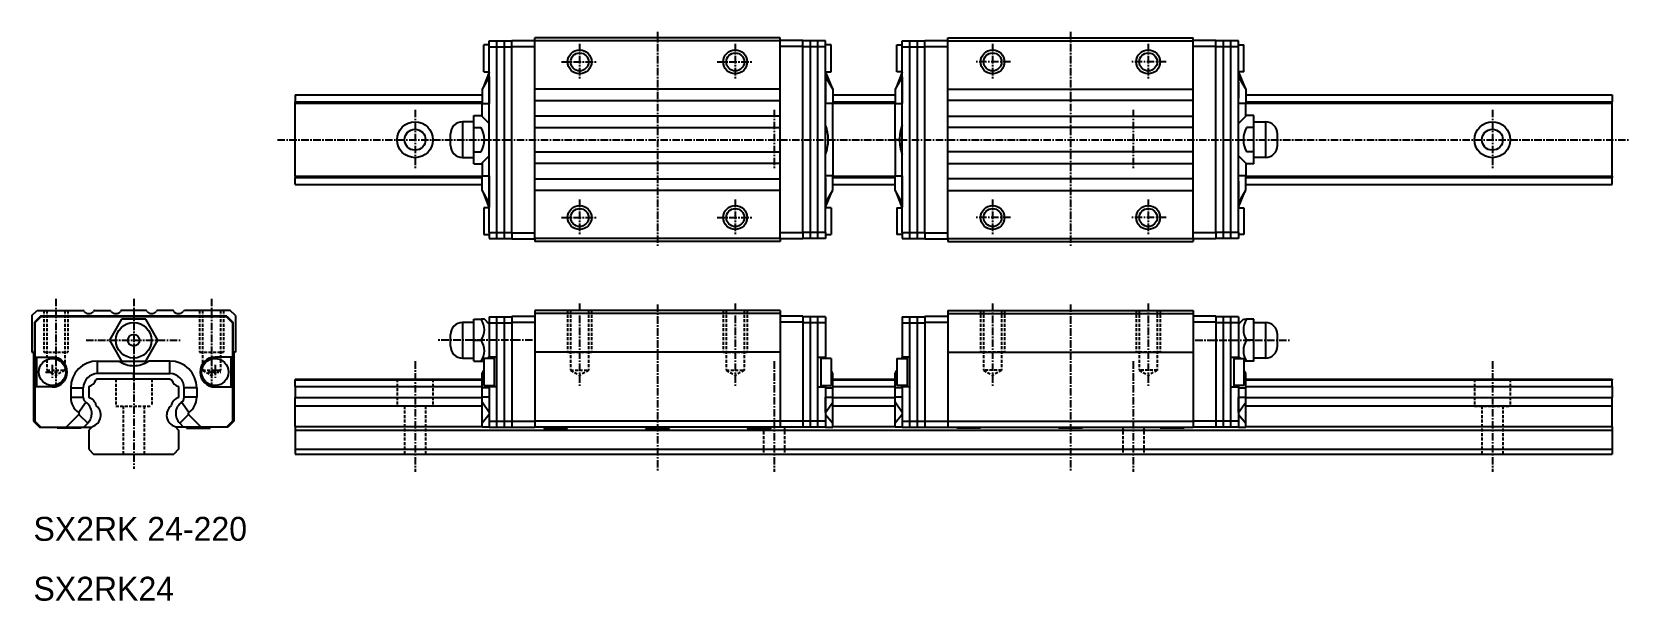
# Model space of a CAD drawing. Extents: x 10 to 277, y 10 to 105.
import ezdxf

# ---------------------------------------------------------------- set-up
doc = ezdxf.new("R2010")
doc.units = 0
doc.linetypes.add('CENTER', pattern=[2, 1.25, -0.25, 0.25, -0.25])
doc.linetypes.add('DASHED', pattern=[0.75, 0.5, -0.25])
doc.layers.get('0').update_dxf_attribs({"linetype": 'CONTINUOUS'})
doc.layers.add('CENTER', color=1, linetype='CENTER')

msp = doc.modelspace()

# ---------------------------------------------------------------- linework, layer by layer
at = {"color": 7, "linetype": 'CONTINUOUS'}
for p, q in [((86.15, 102.85), (85.25, 102.85)), ((85.25, 98.35), (85.25, 102.85)), ((86.15, 102.5), (86.15, 103.5)), ((86.15, 103.5), (89.95, 103.5)), ((86.15, 71.5), (86.15, 102.5)), ((86.15, 102.5), (89.95, 102.5)), ((87.43, 70.5), (87.43, 103.5)), ((88.69, 70.5), (88.69, 103.5)), ((89.95, 103.55), (93.75, 103.55)), ((89.95, 102.55), (89.95, 103.55)), ((89.95, 102.55), (93.75, 102.55)), ((89.95, 97.65), (89.95, 102.55)), ((134.75, 104), (93.75, 104)), ((93.75, 103.5), (93.75, 104)), ((93.75, 70.5), (93.75, 103.5)), ((134.75, 103.5), (93.75, 103.5)), ((134.75, 103.5), (134.75, 104)), ((138.55, 103.55), (134.75, 103.55)), ((134.75, 70.5), (134.75, 103.5)), ((138.55, 102.55), (134.75, 102.55)), ((138.55, 102.55), (138.55, 103.55)), ((142.35, 103.5), (138.55, 103.5)), ((138.55, 71.45), (138.55, 102.55)), ((142.35, 102.5), (138.55, 102.5)), ((139.81, 70.5), (139.81, 103.5)), ((141.07, 70.5), (141.07, 103.5)), ((142.35, 102.5), (142.35, 103.5)), ((143.25, 102.85), (142.35, 102.85)), ((142.35, 71.5), (142.35, 102.5)), ((143.25, 98.35), (143.25, 102.85)), ((154.25, 102.85), (155.15, 102.85)), ((154.25, 98.35), (154.25, 102.85)), ((155.15, 103.5), (158.95, 103.5)), ((155.15, 102.5), (155.15, 103.5)), ((155.15, 71.5), (155.15, 102.5)), ((155.15, 102.5), (158.95, 102.5)), ((156.43, 70.5), (156.43, 103.5)), ((157.69, 70.5), (157.69, 103.5)), ((158.95, 103.55), (162.75, 103.55)), ((158.95, 102.55), (158.95, 103.55)), ((158.95, 71.45), (158.95, 102.55)), ((158.95, 102.55), (162.75, 102.55)), ((162.75, 104), (203.75, 104)), ((162.75, 103.5), (162.75, 104)), ((162.75, 103.5), (203.75, 103.5)), ((162.75, 70.5), (162.75, 103.5)), ((203.75, 103.5), (203.75, 104)), ((207.55, 103.55), (203.75, 103.55)), ((203.75, 70.5), (203.75, 103.5)), ((207.55, 102.55), (203.75, 102.55)), ((207.55, 102.55), (207.55, 103.55)), ((211.35, 103.5), (207.55, 103.5)), ((207.55, 97.65), (207.55, 102.55)), ((211.35, 102.5), (207.55, 102.5)), ((208.81, 70.5), (208.81, 103.5)), ((210.07, 70.5), (210.07, 103.5)), ((211.35, 102.5), (211.35, 103.5)), ((211.35, 102.85), (212.25, 102.85)), ((211.35, 71.5), (211.35, 102.5)), ((212.25, 98.35), (212.25, 102.85)), ((86.15, 97.53), (84.95, 95.43)), ((86.15, 97.53), (84.95, 95.43)), ((86.15, 98.29), (85.11, 95.71)), ((86.15, 98.29), (85.11, 95.71)), ((85.25, 98.35), (86.15, 98.35)), ((86.15, 98.29), (86.15, 98.29)), ((86.15, 97.53), (86.15, 98.29)), ((86.15, 97.53), (86.15, 98.29)), ((86.15, 98.29), (86.15, 98.29)), ((86.15, 97.53), (86.15, 97.53)), ((86.15, 97.53), (86.15, 97.53)), ((89.95, 96.47), (89.95, 97.65)), ((89.95, 96.47), (89.95, 97.65)), ((89.95, 71.45), (89.95, 96.47)), ((142.35, 98.35), (143.25, 98.35)), ((142.35, 98.29), (143.39, 95.71)), ((142.35, 97.53), (142.35, 98.29)), ((142.35, 98.29), (142.35, 98.29)), ((142.35, 97.53), (143.55, 95.43)), ((142.35, 97.53), (142.35, 97.53)), ((155.15, 97.53), (153.95, 95.43)), ((155.15, 98.29), (154.11, 95.71)), ((155.15, 98.35), (154.25, 98.35)), ((155.15, 98.29), (155.15, 98.29)), ((155.15, 97.53), (155.15, 98.29)), ((155.15, 97.53), (155.15, 97.53)), ((207.55, 96.47), (207.55, 97.65)), ((207.55, 96.47), (207.55, 97.65)), ((207.55, 71.45), (207.55, 96.47)), ((212.25, 98.35), (211.35, 98.35)), ((211.35, 98.29), (212.39, 95.71)), ((211.35, 98.29), (212.39, 95.71)), ((211.35, 98.29), (211.35, 98.29)), ((211.35, 97.53), (211.35, 98.29)), ((211.35, 97.53), (211.35, 98.29)), ((211.35, 98.29), (211.35, 98.29)), ((211.35, 97.53), (212.55, 95.43)), ((211.35, 97.53), (212.55, 95.43)), ((211.35, 97.53), (211.35, 97.53)), ((211.35, 97.53), (211.35, 97.53)), ((53.75, 94.5), (84.95, 94.5)), ((53.75, 94.5), (53.75, 93.32)), ((84.95, 95.43), (84.95, 93.03)), ((84.95, 95.43), (84.95, 93.03)), ((134.75, 95.46), (93.75, 95.46)), ((93.75, 93.54), (134.75, 93.54)), ((143.55, 95.43), (143.55, 93.03)), ((143.55, 94.5), (153.95, 94.5)), ((153.95, 95.43), (153.95, 93.03)), ((162.75, 95.46), (203.75, 95.46)), ((203.75, 93.54), (162.75, 93.54)), ((212.55, 95.43), (212.55, 93.03)), ((212.55, 95.43), (212.55, 93.03)), ((212.55, 94.5), (273.75, 94.5)), ((273.75, 94.5), (273.75, 93.32)), ((53.75, 93.32), (84.95, 93.32)), ((53.75, 93.1), (53.75, 93.32)), ((53.75, 93.1), (84.95, 93.1)), ((53.75, 80.9), (53.75, 93.1)), ((83.6, 91.04), (84.81, 91.04)), ((83.6, 89.02), (83.6, 91.04)), ((86.15, 89.7), (84.81, 91.04)), ((84.95, 90.9), (84.95, 93.03)), ((84.95, 93.03), (86.15, 93.03)), ((84.95, 90.9), (84.95, 93.03)), ((84.95, 93.03), (86.15, 93.03)), ((86.15, 93.03), (86.15, 93.03)), ((86.15, 93.03), (86.15, 93.03)), ((134.75, 90.96), (93.75, 90.96)), ((143.55, 93.03), (142.35, 93.03)), ((142.35, 93.03), (142.35, 93.03)), ((143.55, 93.32), (153.95, 93.32)), ((143.55, 93.1), (153.95, 93.1)), ((143.55, 87), (143.55, 93.03)), ((153.95, 87), (153.95, 93.03)), ((153.95, 93.03), (155.15, 93.03)), ((155.15, 93.03), (155.15, 93.03)), ((162.75, 90.96), (203.75, 90.96)), ((212.55, 93.03), (211.35, 93.03)), ((212.55, 93.03), (211.35, 93.03)), ((211.35, 93.03), (211.35, 93.03)), ((211.35, 93.03), (211.35, 93.03)), ((211.35, 89.7), (212.69, 91.04)), ((212.55, 93.32), (273.75, 93.32)), ((212.55, 93.1), (273.75, 93.1)), ((212.55, 90.9), (212.55, 93.03)), ((212.55, 90.9), (212.55, 93.03)), ((213.9, 91.04), (212.69, 91.04)), ((213.9, 89.02), (213.9, 91.04)), ((273.75, 93.1), (273.75, 93.32)), ((273.75, 80.9), (273.75, 93.1)), ((81.67, 89.97), (81.67, 84.03)), ((83.6, 89.97), (81.67, 89.97)), ((83.6, 84.98), (83.6, 89.02)), ((83.6, 89.02), (84.81, 89.02)), ((93.75, 89.04), (134.75, 89.04)), ((142.35, 89.45), (142.35, 89.45)), ((155.15, 89.45), (155.15, 89.45)), ((203.75, 89.04), (162.75, 89.04)), ((213.9, 89.02), (212.69, 89.02)), ((213.9, 89.97), (215.83, 89.97)), ((213.9, 84.98), (213.9, 89.02)), ((215.83, 89.97), (215.83, 84.03)), ((79.67, 86.03), (79.67, 87.97)), ((142.8, 87), (143.55, 87)), ((143.55, 87), (143.55, 80.97)), ((153.95, 87), (153.95, 80.97)), ((154.7, 87), (153.95, 87)), ((217.83, 86.03), (217.83, 87.97)), ((81.67, 84.03), (83.6, 84.03)), ((83.6, 82.96), (83.6, 84.98)), ((83.6, 84.98), (84.81, 84.98)), ((83.6, 82.96), (84.81, 82.96)), ((84.81, 82.96), (86.15, 84.3)), ((84.95, 83.1), (84.95, 80.97)), ((93.75, 84.96), (134.75, 84.96)), ((134.75, 83.04), (93.75, 83.04)), ((142.35, 84.55), (142.35, 84.55)), ((155.15, 84.55), (155.15, 84.55)), ((203.75, 84.96), (162.75, 84.96)), ((162.75, 83.04), (203.75, 83.04)), ((212.69, 82.96), (211.35, 84.3)), ((212.55, 83.1), (212.55, 80.97)), ((213.9, 84.98), (212.69, 84.98)), ((213.9, 82.96), (212.69, 82.96)), ((213.9, 82.96), (213.9, 84.98)), ((215.83, 84.03), (213.9, 84.03)), ((53.75, 80.9), (84.95, 80.9)), ((53.75, 80.9), (53.75, 80.68)), ((53.75, 80.68), (84.95, 80.68)), ((53.75, 79.5), (53.75, 80.68)), ((84.95, 80.97), (86.15, 80.97)), ((84.95, 78.57), (84.95, 80.97)), ((86.15, 80.97), (86.15, 80.97)), ((93.75, 80.46), (134.75, 80.46)), ((143.55, 80.97), (142.35, 80.97)), ((142.35, 80.97), (142.35, 80.97)), ((143.55, 78.57), (143.55, 80.97)), ((143.55, 80.9), (153.95, 80.9)), ((143.55, 80.68), (153.95, 80.68)), ((153.95, 78.57), (153.95, 80.97)), ((153.95, 80.97), (155.15, 80.97)), ((155.15, 80.97), (155.15, 80.97)), ((203.75, 80.46), (162.75, 80.46)), ((212.55, 80.97), (211.35, 80.97)), ((211.35, 80.97), (211.35, 80.97)), ((212.55, 78.57), (212.55, 80.97)), ((212.55, 80.9), (273.75, 80.9)), ((212.55, 80.68), (273.75, 80.68)), ((273.75, 80.9), (273.75, 80.68)), ((273.75, 79.5), (273.75, 80.68)), ((53.75, 79.5), (84.95, 79.5)), ((86.15, 76.47), (84.95, 78.57)), ((86.15, 75.71), (85.11, 78.29)), ((134.75, 78.54), (93.75, 78.54)), ((142.35, 76.47), (143.55, 78.57)), ((142.35, 75.71), (143.39, 78.29)), ((143.55, 79.5), (153.95, 79.5)), ((155.15, 76.47), (153.95, 78.57)), ((155.15, 75.71), (154.11, 78.29)), ((162.75, 78.54), (203.75, 78.54)), ((211.35, 76.47), (212.55, 78.57)), ((211.35, 75.71), (212.39, 78.29)), ((212.55, 79.5), (273.75, 79.5)), ((85.25, 75.65), (85.25, 71.15)), ((86.15, 75.65), (85.25, 75.65)), ((86.15, 76.47), (86.15, 75.71)), ((86.15, 76.47), (86.15, 76.47)), ((86.15, 75.71), (86.15, 75.71)), ((142.35, 76.47), (142.35, 75.71)), ((142.35, 76.47), (142.35, 76.47)), ((142.35, 75.71), (142.35, 75.71)), ((143.25, 75.65), (142.35, 75.65)), ((143.25, 75.65), (143.25, 71.15)), ((154.25, 75.65), (154.25, 71.15)), ((154.25, 75.65), (155.15, 75.65)), ((155.15, 76.47), (155.15, 75.71)), ((155.15, 76.47), (155.15, 76.47)), ((155.15, 75.71), (155.15, 75.71)), ((211.35, 76.47), (211.35, 75.71)), ((211.35, 76.47), (211.35, 76.47)), ((211.35, 75.71), (211.35, 75.71)), ((211.35, 75.65), (212.25, 75.65)), ((212.25, 75.65), (212.25, 71.15)), ((85.25, 71.15), (86.15, 71.15)), ((86.15, 71.5), (86.15, 70.5)), ((86.15, 71.5), (89.95, 71.5)), ((86.15, 70.5), (89.95, 70.5)), ((89.95, 71.45), (93.75, 71.45)), ((89.95, 71.45), (89.95, 70.45)), ((89.95, 70.45), (93.75, 70.45)), ((134.75, 70.5), (93.75, 70.5)), ((93.75, 70.5), (93.75, 70)), ((134.75, 70), (93.75, 70)), ((138.55, 71.45), (134.75, 71.45)), ((134.75, 70.5), (134.75, 70)), ((138.55, 70.45), (134.75, 70.45)), ((142.35, 71.5), (138.55, 71.5)), ((138.55, 71.45), (138.55, 70.45)), ((142.35, 70.5), (138.55, 70.5)), ((142.35, 71.5), (142.35, 70.5)), ((142.35, 71.15), (143.25, 71.15)), ((155.15, 71.15), (154.25, 71.15)), ((155.15, 71.5), (158.95, 71.5)), ((155.15, 71.5), (155.15, 70.5)), ((155.15, 70.5), (158.95, 70.5)), ((158.95, 71.45), (162.75, 71.45)), ((158.95, 71.45), (158.95, 70.45)), ((158.95, 70.45), (162.75, 70.45)), ((162.75, 70.5), (203.75, 70.5)), ((162.75, 70.5), (162.75, 70)), ((162.75, 70), (203.75, 70)), ((207.55, 71.45), (203.75, 71.45)), ((203.75, 70.5), (203.75, 70)), ((207.55, 70.45), (203.75, 70.45)), ((211.35, 71.5), (207.55, 71.5)), ((207.55, 71.45), (207.55, 70.45)), ((211.35, 70.5), (207.55, 70.5)), ((211.35, 71.5), (211.35, 70.5)), ((212.25, 71.15), (211.35, 71.15)), ((9.75, 57.65), (10.6, 58.5)), ((9.75, 57.65), (9.75, 51.5)), ((11.2, 57.5), (10.2, 56.5)), ((10.2, 56.5), (10.2, 46.45)), ((11.25, 57.4), (10.25, 56.4)), ((10.25, 56.4), (10.25, 50.7)), ((10.6, 58.5), (18.29, 58.5)), ((16.1, 57.5), (11.2, 57.5)), ((42.25, 57.4), (11.25, 57.4)), ((16.1, 57.5), (16.04, 57.4)), ((17.28, 57.5), (16.1, 57.5)), ((17.28, 57.5), (16.1, 57.5)), ((17.22, 57.4), (17.28, 57.5)), ((42.3, 57.5), (17.28, 57.5)), ((20.21, 58.5), (22.79, 58.5)), ((24.73, 57), (22.71, 53.5)), ((28.79, 58.5), (24.71, 58.5)), ((28.77, 57), (24.73, 57)), ((30.79, 53.5), (28.77, 57)), ((33.29, 58.5), (30.71, 58.5)), ((42.89, 58.5), (35.21, 58.5)), ((42.25, 57.4), (43.25, 56.4)), ((42.3, 57.5), (43.3, 56.5)), ((43.75, 57.64), (42.89, 58.5)), ((43.25, 56.4), (43.25, 50.7)), ((43.3, 56.5), (43.3, 40)), ((43.75, 57.64), (43.75, 51.5)), ((83.6, 56.47), (81.67, 56.47)), ((81.67, 56.47), (81.67, 53.5)), ((83.6, 57), (84.81, 57)), ((83.6, 53.5), (83.6, 57)), ((85.35, 57), (84.81, 57)), ((86.15, 56.2), (85.35, 57)), ((86.15, 57.4), (89.95, 57.4)), ((86.15, 57.4), (86.15, 56.4)), ((86.15, 56.4), (86.15, 50.7)), ((86.15, 56.4), (89.95, 56.4)), ((87.43, 39), (87.43, 57.4)), ((88.69, 39), (88.69, 57.4)), ((89.95, 57.5), (93.75, 57.5)), ((89.95, 57.5), (89.95, 56.5)), ((89.95, 56.5), (93.75, 56.5)), ((89.95, 56.5), (89.95, 40)), ((134.75, 58.5), (93.75, 58.5)), ((93.75, 58.5), (93.75, 58)), ((134.75, 58), (93.75, 58)), ((93.75, 58), (93.75, 51.5)), ((134.75, 58.5), (134.75, 58)), ((134.75, 58), (134.75, 51.5)), ((138.55, 57.5), (134.75, 57.5)), ((138.55, 56.5), (134.75, 56.5)), ((138.55, 57.5), (138.55, 56.5)), ((142.35, 57.4), (138.55, 57.4)), ((138.55, 56.5), (138.55, 40)), ((142.35, 56.4), (138.55, 56.4)), ((139.81, 39), (139.81, 57.4)), ((141.07, 39), (141.07, 57.4)), ((142.35, 57.4), (142.35, 56.4)), ((142.35, 56.4), (142.35, 50.7)), ((155.15, 57.4), (158.95, 57.4)), ((155.15, 57.4), (155.15, 56.4)), ((155.15, 56.4), (155.15, 50.7)), ((155.15, 56.4), (158.95, 56.4)), ((156.43, 39), (156.43, 57.4)), ((157.69, 39), (157.69, 57.4)), ((158.95, 57.5), (162.75, 57.5)), ((158.95, 57.5), (158.95, 56.5)), ((158.95, 56.5), (162.75, 56.5)), ((158.95, 56.5), (158.95, 40)), ((162.75, 58.5), (203.75, 58.5)), ((162.75, 58.5), (162.75, 58)), ((162.75, 58), (203.75, 58)), ((162.75, 58), (162.75, 51.5)), ((203.75, 58.5), (203.75, 58)), ((203.75, 58), (203.75, 51.5)), ((207.55, 57.5), (203.75, 57.5)), ((207.55, 56.5), (203.75, 56.5)), ((207.55, 57.5), (207.55, 56.5)), ((211.35, 57.4), (207.55, 57.4)), ((207.55, 56.5), (207.55, 40)), ((211.35, 56.4), (207.55, 56.4)), ((208.81, 39), (208.81, 57.4)), ((210.07, 39), (210.07, 57.4)), ((211.35, 57.4), (211.35, 56.4)), ((211.35, 56.2), (212.15, 57)), ((211.35, 56.4), (211.35, 50.7)), ((212.15, 57), (212.69, 57)), ((213.9, 57), (212.69, 57)), ((213.9, 53.5), (213.9, 57)), ((213.9, 56.47), (215.83, 56.47)), ((215.83, 56.47), (215.83, 53.5)), ((22.71, 53.5), (24.73, 50)), ((28.77, 50), (30.79, 53.5)), ((79.67, 53.5), (79.67, 54.47)), ((79.67, 52.53), (79.67, 53.5)), ((81.67, 53.5), (81.67, 50.53)), ((83.6, 53.5), (84.81, 53.5)), ((83.6, 50), (83.6, 53.5)), ((213.9, 53.5), (212.69, 53.5)), ((213.9, 50), (213.9, 53.5)), ((215.83, 53.5), (215.83, 50.53)), ((217.83, 53.5), (217.83, 54.47)), ((217.83, 52.53), (217.83, 53.5)), ((9.75, 51.5), (10, 51.5)), ((10, 51.5), (10, 40)), ((43.5, 51.5), (43.5, 40)), ((43.75, 51.5), (43.5, 51.5)), ((85.8, 50.45), (86.15, 50.8)), ((93.75, 51.5), (93.75, 40)), ((134.75, 51.5), (93.75, 51.5)), ((134.75, 51.5), (134.75, 40)), ((162.75, 51.5), (203.75, 51.5)), ((162.75, 51.5), (162.75, 40)), ((203.75, 51.5), (203.75, 40)), ((211.7, 50.45), (211.35, 50.8)), ((10.25, 50.7), (13.15, 50.7)), ((10.5, 50.7), (10.5, 45.7)), ((20.72, 50.03), (24.3, 50.03)), ((20.72, 50.03), (24.3, 50.03)), ((20.72, 47.93), (20.72, 50.03)), ((20.72, 47.93), (20.72, 50.03)), ((24.3, 50.03), (24.71, 50.03)), ((24.73, 50), (28.77, 50)), ((26.75, 50), (26.75, 49.25)), ((26.75, 49.25), (26.75, 47.93)), ((26.75, 49.25), (26.75, 49.25)), ((26.75, 49.25), (26.75, 47.93)), ((32.78, 50.03), (29.2, 50.03)), ((32.78, 47.93), (32.78, 50.03)), ((43.25, 50.7), (40.35, 50.7)), ((43, 50.7), (43, 45.7)), ((81.67, 50.53), (83.6, 50.53)), ((83.6, 50), (84.81, 50)), ((84.81, 50), (85.25, 50)), ((84.95, 47.93), (85.25, 48.46)), ((85.25, 50.45), (85.25, 45.95)), ((86.95, 50.45), (85.25, 50.45)), ((86.15, 50.45), (86.15, 50.7)), ((87.43, 50.7), (86.15, 50.7)), ((86.95, 50.7), (86.95, 45.7)), ((141.07, 50.7), (142.35, 50.7)), ((141.55, 50.7), (141.55, 45.7)), ((143.25, 50.45), (141.55, 50.45)), ((142.35, 50.45), (142.35, 50.7)), ((143.25, 50.45), (143.25, 45.95)), ((143.55, 47.93), (143.25, 48.46)), ((153.95, 47.93), (154.25, 48.46)), ((154.25, 50.45), (154.25, 45.95)), ((154.25, 50.45), (155.95, 50.45)), ((156.43, 50.7), (155.15, 50.7)), ((155.15, 50.45), (155.15, 50.7)), ((155.95, 50.7), (155.95, 45.7)), ((210.07, 50.7), (211.35, 50.7)), ((210.55, 50.7), (210.55, 45.7)), ((210.55, 50.45), (212.25, 50.45)), ((211.35, 50.45), (211.35, 50.7)), ((212.25, 50.45), (212.25, 45.95)), ((212.69, 50), (212.25, 50)), ((212.55, 47.93), (212.25, 48.46)), ((213.9, 50), (212.69, 50)), ((215.83, 50.53), (213.9, 50.53)), ((10.2, 43.25), (10.2, 46.45)), ((10.2, 46.45), (10.2, 43.25)), ((10.25, 45.7), (10.25, 40)), ((13.15, 45.7), (10.25, 45.7)), ((16.22, 45.53), (18.32, 45.53)), ((16.22, 45.53), (18.32, 45.53)), ((16.22, 45.53), (16.22, 43.97)), ((16.22, 45.53), (16.22, 43.97)), ((18.32, 43.97), (18.32, 45.53)), ((18.32, 43.97), (18.32, 45.53)), ((19.25, 45.79), (19.25, 43.92)), ((20.65, 47), (20.43, 46.87)), ((32.85, 47), (20.65, 47)), ((26.75, 47.93), (20.72, 47.93)), ((26.75, 47.93), (20.72, 47.93)), ((26.75, 47.93), (32.78, 47.93)), ((26.75, 47), (26.75, 47.93)), ((32.85, 47), (33.07, 46.87)), ((34.25, 45.79), (34.25, 43.92)), ((37.28, 45.53), (35.18, 45.53)), ((35.18, 43.97), (35.18, 45.53)), ((37.28, 45.53), (37.28, 43.97)), ((40.35, 45.7), (43.25, 45.7)), ((43.25, 45.7), (43.25, 40)), ((53.75, 47), (84.95, 47)), ((53.75, 47), (53.75, 46.87)), ((53.75, 46.87), (84.95, 46.87)), ((53.75, 45.79), (53.75, 46.87)), ((53.75, 45.79), (84.95, 45.79)), ((53.75, 45.79), (53.75, 43.92)), ((84.95, 45.53), (84.95, 47.93)), ((84.95, 43.97), (84.95, 45.53)), ((86.15, 45.53), (84.95, 45.53)), ((85.25, 45.95), (86.95, 45.95)), ((86.15, 45.95), (86.15, 45.74)), ((86.15, 45.7), (86.15, 45.95)), ((86.15, 45.74), (86.15, 45.53)), ((86.15, 45.7), (86.15, 40)), ((87.43, 45.7), (86.15, 45.7)), ((86.15, 45.53), (86.15, 43.97)), ((86.15, 45.53), (86.15, 45.53)), ((141.07, 45.7), (142.35, 45.7)), ((141.55, 45.95), (143.25, 45.95)), ((142.35, 45.95), (142.35, 45.74)), ((142.35, 45.7), (142.35, 45.95)), ((142.35, 45.74), (142.35, 45.53)), ((142.35, 45.7), (142.35, 40)), ((142.35, 45.53), (143.55, 45.53)), ((142.35, 45.53), (142.35, 43.97)), ((142.35, 45.53), (142.35, 45.53)), ((143.55, 45.53), (143.55, 47.93)), ((143.55, 47), (153.95, 47)), ((143.55, 46.87), (153.95, 46.87)), ((143.55, 45.79), (153.95, 45.79)), ((143.55, 43.97), (143.55, 45.53)), ((153.95, 45.53), (153.95, 47.93)), ((155.15, 45.53), (153.95, 45.53)), ((153.95, 43.97), (153.95, 45.53)), ((155.95, 45.95), (154.25, 45.95)), ((155.15, 45.7), (155.15, 45.95)), ((155.15, 45.95), (155.15, 45.74)), ((155.15, 45.74), (155.15, 45.53)), ((155.15, 45.7), (155.15, 40)), ((156.43, 45.7), (155.15, 45.7)), ((155.15, 45.53), (155.15, 45.53)), ((155.15, 45.53), (155.15, 43.97)), ((210.07, 45.7), (211.35, 45.7)), ((212.25, 45.95), (210.55, 45.95)), ((211.35, 45.7), (211.35, 45.95)), ((211.35, 45.95), (211.35, 45.74)), ((211.35, 45.74), (211.35, 45.53)), ((211.35, 45.7), (211.35, 40)), ((211.35, 45.53), (212.55, 45.53)), ((211.35, 45.53), (211.35, 45.53)), ((211.35, 45.53), (211.35, 43.97)), ((212.55, 45.53), (212.55, 47.93)), ((212.55, 47), (273.75, 47)), ((212.55, 46.87), (273.75, 46.87)), ((212.55, 45.79), (273.75, 45.79)), ((212.55, 43.97), (212.55, 45.53)), ((273.75, 47), (273.75, 46.87)), ((273.75, 45.79), (273.75, 46.87)), ((273.75, 45.79), (273.75, 43.92)), ((10.25, 43.25), (10.2, 43.25)), ((10.2, 43.25), (10.2, 40)), ((16.22, 43.97), (18.32, 43.97)), ((16.22, 43.97), (18.32, 43.97)), ((17.55, 41.42), (18.75, 43.15)), ((17.55, 41.42), (18.75, 43.15)), ((35.95, 41.42), (34.75, 43.15)), ((37.28, 43.97), (35.18, 43.97)), ((53.75, 43.92), (84.95, 43.92)), ((53.75, 42.57), (53.75, 43.92)), ((86.15, 43.97), (84.95, 43.97)), ((84.95, 43.15), (84.95, 43.97)), ((84.95, 39.63), (84.95, 43.15)), ((86.15, 41.42), (84.95, 43.15)), ((86.15, 43.97), (86.15, 43.97)), ((142.35, 43.97), (142.35, 43.97)), ((142.35, 43.97), (143.55, 43.97)), ((142.35, 41.42), (143.55, 43.15)), ((143.55, 43.15), (143.55, 43.97)), ((143.55, 43.92), (153.95, 43.92)), ((143.55, 39.63), (143.55, 43.15)), ((155.15, 43.97), (153.95, 43.97)), ((153.95, 43.15), (153.95, 43.97)), ((155.15, 41.42), (153.95, 43.15)), ((153.95, 39.63), (153.95, 43.15)), ((155.15, 43.97), (155.15, 43.97)), ((211.35, 43.97), (212.55, 43.97)), ((211.35, 43.97), (211.35, 43.97)), ((211.35, 41.42), (212.55, 43.15)), ((212.55, 43.15), (212.55, 43.97)), ((212.55, 43.92), (273.75, 43.92)), ((212.55, 39.63), (212.55, 43.15)), ((273.75, 42.57), (273.75, 43.92)), ((17.58, 41.12), (15.46, 39)), ((17.58, 41.12), (15.46, 39)), ((17.58, 41.12), (19.07, 39.63)), ((17.58, 41.12), (19.07, 39.63)), ((35.92, 41.12), (34.43, 39.63)), ((35.92, 41.12), (38.04, 39)), ((53.75, 42.57), (84.95, 42.57)), ((53.75, 39.09), (53.75, 42.57)), ((86.15, 41.12), (84.95, 39.63)), ((86.15, 41.42), (86.15, 41.42)), ((86.15, 41.12), (86.15, 41.12)), ((86.15, 41.12), (86.15, 39)), ((142.35, 41.42), (142.35, 41.42)), ((142.35, 41.12), (142.35, 41.12)), ((142.35, 41.12), (143.55, 39.63)), ((142.35, 41.12), (142.35, 39)), ((143.55, 42.57), (153.95, 42.57)), ((155.15, 41.12), (153.95, 39.63)), ((155.15, 41.42), (155.15, 41.42)), ((155.15, 41.12), (155.15, 39)), ((155.15, 41.12), (155.15, 41.12)), ((211.35, 41.42), (211.35, 41.42)), ((211.35, 41.12), (211.35, 39)), ((211.35, 41.12), (212.55, 39.63)), ((211.35, 41.12), (211.35, 41.12)), ((212.55, 42.57), (273.75, 42.57)), ((273.75, 39.09), (273.75, 42.57)), ((10, 40), (11, 39)), ((10.2, 40), (11.2, 39)), ((10.25, 40), (11.25, 39)), ((11, 39), (11.2, 39)), ((11.2, 39), (11.25, 39)), ((11.25, 39), (15.46, 39)), ((13.95, 39), (13.95, 38.8)), ((17.95, 38.8), (13.95, 38.8)), ((15.46, 39), (18.43, 39)), ((15.46, 39), (18.43, 39)), ((17.95, 38.8), (17.95, 39)), ((18.43, 39), (19.07, 39.63)), ((18.43, 39), (19.07, 39.63)), ((18.43, 39), (19.75, 39)), ((18.43, 39), (19.75, 39)), ((19.84, 39.09), (19.25, 38.5)), ((19.25, 38.5), (19.25, 35.3)), ((33.66, 39.09), (34.25, 38.5)), ((35.07, 39), (33.75, 39)), ((34.25, 38.5), (34.25, 35.3)), ((35.07, 39), (34.43, 39.63)), ((38.04, 39), (35.07, 39)), ((35.55, 39), (35.55, 38.8)), ((35.55, 38.8), (39.55, 38.8)), ((42.25, 39), (38.04, 39)), ((39.55, 38.8), (39.55, 39)), ((43.25, 40), (42.25, 39)), ((42.3, 39), (42.25, 39)), ((43.3, 40), (42.3, 39)), ((42.5, 39), (42.3, 39)), ((43.5, 40), (42.5, 39)), ((53.75, 39.09), (84.95, 39.09)), ((53.75, 39.09), (53.75, 38.5)), ((53.75, 38.5), (273.75, 38.5)), ((53.75, 38.5), (53.75, 35.3)), ((84.95, 39), (84.95, 39.63)), ((86.15, 39), (84.95, 39)), ((86.15, 40), (89.95, 40)), ((86.15, 40), (86.15, 39)), ((86.15, 39), (86.15, 39)), ((86.15, 39), (89.95, 39)), ((89.95, 40), (93.75, 40)), ((89.95, 40), (89.95, 39)), ((89.95, 39), (93.75, 39)), ((134.75, 40), (93.75, 40)), ((93.75, 40), (93.75, 39)), ((134.75, 39), (93.75, 39)), ((95.25, 39), (95.25, 38.8)), ((95.25, 38.8), (99.25, 38.8)), ((99.25, 38.8), (99.25, 39)), ((112.25, 39), (112.25, 38.8)), ((112.25, 38.8), (116.25, 38.8)), ((116.25, 38.8), (116.25, 39)), ((129.25, 39), (129.25, 38.8)), ((129.25, 38.8), (133.25, 38.8)), ((133.25, 38.8), (133.25, 39)), ((138.55, 40), (134.75, 40)), ((134.75, 40), (134.75, 39)), ((138.55, 39), (134.75, 39)), ((142.35, 40), (138.55, 40)), ((138.55, 40), (138.55, 39)), ((142.35, 39), (138.55, 39)), ((142.35, 40), (142.35, 39)), ((142.35, 39), (142.35, 39)), ((142.35, 39), (143.55, 39)), ((143.55, 39), (143.55, 39.63)), ((143.55, 39.09), (153.95, 39.09)), ((153.95, 39), (153.95, 39.63)), ((155.15, 39), (153.95, 39)), ((155.15, 40), (155.15, 39)), ((155.15, 40), (158.95, 40)), ((155.15, 39), (158.95, 39)), ((155.15, 39), (155.15, 39)), ((158.95, 40), (158.95, 39)), ((158.95, 40), (162.75, 40)), ((158.95, 39), (162.75, 39)), ((162.75, 40), (162.75, 39)), ((162.75, 40), (203.75, 40)), ((162.75, 39), (203.75, 39)), ((164.25, 38.8), (164.25, 39)), ((168.25, 38.8), (164.25, 38.8)), ((168.25, 39), (168.25, 38.8)), ((181.25, 38.8), (181.25, 39)), ((185.25, 38.8), (181.25, 38.8)), ((185.25, 39), (185.25, 38.8)), ((198.25, 38.8), (198.25, 39)), ((202.25, 38.8), (198.25, 38.8)), ((202.25, 39), (202.25, 38.8)), ((203.75, 40), (203.75, 39)), ((207.55, 40), (203.75, 40)), ((207.55, 39), (203.75, 39)), ((207.55, 40), (207.55, 39)), ((211.35, 40), (207.55, 40)), ((211.35, 39), (207.55, 39)), ((211.35, 40), (211.35, 39)), ((211.35, 39), (212.55, 39)), ((211.35, 39), (211.35, 39)), ((212.55, 39), (212.55, 39.63)), ((212.55, 39.09), (273.75, 39.09)), ((273.75, 39.09), (273.75, 38.5)), ((273.75, 38.5), (273.75, 35.3)), ((19.25, 35.3), (20.05, 34.5)), ((34.25, 35.3), (33.45, 34.5)), ((53.75, 35.3), (273.75, 35.3)), ((53.75, 35.3), (53.75, 34.5)), ((273.75, 35.3), (273.75, 34.5)), ((20.05, 34.5), (33.45, 34.5)), ((53.75, 34.5), (273.75, 34.5))]:
    msp.add_line(p, q, dxfattribs=at)
at = {"color": 3, "linetype": 'DASHED'}
for p, q in [((11.75, 58.5), (11.75, 51.5)), ((12.25, 58.5), (12.25, 48.5)), ((15.25, 58.5), (15.25, 48.5)), ((15.75, 58.5), (15.75, 51.5)), ((37.75, 58.5), (37.75, 51.5)), ((38.25, 58.5), (38.25, 48.5)), ((41.25, 58.5), (41.25, 48.5)), ((41.75, 58.5), (41.75, 51.5)), ((99.25, 58.5), (99.25, 51.5)), ((99.75, 58.5), (99.75, 48.5)), ((102.75, 58.5), (102.75, 48.5)), ((103.25, 58.5), (103.25, 51.5)), ((125.25, 58.5), (125.25, 51.5)), ((125.75, 58.5), (125.75, 48.5)), ((128.75, 58.5), (128.75, 48.5)), ((129.25, 58.5), (129.25, 51.5)), ((168.25, 58.5), (168.25, 51.5)), ((168.75, 58.5), (168.75, 48.5)), ((171.75, 58.5), (171.75, 48.5)), ((172.25, 58.5), (172.25, 51.5)), ((194.25, 58.5), (194.25, 51.5)), ((194.75, 58.5), (194.75, 48.5)), ((197.75, 58.5), (197.75, 48.5)), ((198.25, 58.5), (198.25, 51.5)), ((11.75, 51.5), (15.75, 51.5)), ((37.75, 51.5), (41.75, 51.5)), ((99.25, 51.5), (103.25, 51.5)), ((125.25, 51.5), (129.25, 51.5)), ((172.25, 51.5), (168.25, 51.5)), ((198.25, 51.5), (194.25, 51.5)), ((12.25, 48.5), (15.25, 48.5)), ((12.25, 48.5), (13.75, 47.63)), ((15.25, 48.5), (13.75, 47.63)), ((38.25, 48.5), (41.25, 48.5)), ((38.25, 48.5), (39.75, 47.63)), ((41.25, 48.5), (39.75, 47.63)), ((99.75, 48.5), (101.25, 47.63)), ((99.75, 48.5), (102.75, 48.5)), ((102.75, 48.5), (101.25, 47.63)), ((125.75, 48.5), (127.25, 47.63)), ((125.75, 48.5), (128.75, 48.5)), ((128.75, 48.5), (127.25, 47.63)), ((171.75, 48.5), (168.75, 48.5)), ((168.75, 48.5), (170.25, 47.63)), ((171.75, 48.5), (170.25, 47.63)), ((197.75, 48.5), (194.75, 48.5)), ((194.75, 48.5), (196.25, 47.63)), ((197.75, 48.5), (196.25, 47.63)), ((23.75, 47), (23.75, 42.5)), ((29.75, 47), (29.75, 42.5)), ((70.75, 47), (70.75, 42.5)), ((76.75, 47), (76.75, 42.5)), ((250.75, 47), (250.75, 42.5)), ((256.75, 47), (256.75, 42.5)), ((23.75, 42.5), (29.75, 42.5)), ((25, 42.5), (25, 34.5)), ((28.5, 42.5), (28.5, 34.5)), ((76.75, 42.5), (70.75, 42.5)), ((72, 42.5), (72, 34.5)), ((75.5, 42.5), (75.5, 34.5)), ((250.75, 42.5), (256.75, 42.5)), ((252, 42.5), (252, 34.5)), ((255.5, 42.5), (255.5, 34.5)), ((132, 39), (132, 34.5)), ((135.5, 39), (135.5, 34.5)), ((192, 39), (192, 34.5)), ((195.5, 39), (195.5, 34.5))]:
    msp.add_line(p, q, dxfattribs=at)
at = {"color": 3, "linetype": 'CONTINUOUS'}
for centre in [(101.25, 100), (127.25, 100), (170.25, 100), (196.25, 100), (101.25, 74), (127.25, 74), (170.25, 74), (196.25, 74)]:
    msp.add_circle(centre, 2, dxfattribs=at)
at = {"color": 7, "linetype": 'CONTINUOUS'}
for centre, radius in [((101.25, 100), 1.5), ((127.25, 100), 1.5), ((170.25, 100), 1.5), ((196.25, 100), 1.5), ((73.75, 87), 3), ((73.75, 87), 1.75), ((253.75, 87), 3), ((253.75, 87), 1.75), ((101.25, 74), 1.5), ((127.25, 74), 1.5), ((170.25, 74), 1.5), ((196.25, 74), 1.5), ((26.75, 53.5), 2.97), ((26.75, 53.5), 0.97), ((13.15, 48.2), 2.25), ((40.35, 48.2), 2.25)]:
    msp.add_circle(centre, radius, dxfattribs=at)
for centre, radius, start, end in [((236.4, 95.28), 150.27, 179.1421, 180.8579), ((236.4, 95.28), 150.27, 179.1421, 180.8579), ((-7.9, 95.28), 150.27, 359.1421, 0.8579), ((305.4, 95.28), 150.27, 179.1421, 180.8579), ((61.1, 95.28), 150.27, 359.1421, 0.8579), ((61.1, 95.28), 150.27, 359.1421, 0.8579), ((81.67, 87.97), 2, 90, 180), ((81.31, 87), 4.04, 330.0046, 29.9954), ((136.16, 87.06), 6.63, 359.4557, 21.129), ((161.34, 87.06), 6.63, 158.871, 180.5443), ((216.19, 87), 4.04, 150.0046, 209.9954), ((215.83, 87.97), 2, 0, 90), ((81.67, 86.03), 2, 180, 270), ((136.16, 86.94), 6.63, 338.871, 0.5443), ((161.34, 86.94), 6.63, 179.4557, 201.129), ((215.83, 86.03), 2, 270, 0), ((236.4, 78.72), 150.27, 179.1421, 180.8579), ((-7.9, 78.72), 150.27, 359.1421, 0.8579), ((305.4, 78.72), 150.27, 179.1421, 180.8579), ((61.1, 78.72), 150.27, 359.1421, 0.8579), ((17.33, 57.35), 1.5, 39.7918, 50.0555), ((19.25, 58.95), 1, 219.7918, 320.2082), ((21.17, 57.35), 1.5, 129.9445, 140.2082), ((21.83, 57.35), 1.5, 39.7918, 50.0555), ((23.75, 58.95), 1, 219.7918, 320.2082), ((25.67, 57.35), 1.5, 129.9445, 140.2082), ((27.83, 57.35), 1.5, 39.7918, 50.0555), ((29.75, 58.95), 1, 219.7918, 320.2082), ((31.67, 57.35), 1.5, 129.9445, 140.2082), ((32.33, 57.35), 1.5, 39.7918, 50.0555), ((34.25, 58.95), 1, 219.7918, 320.2082), ((36.17, 57.35), 1.5, 129.9445, 140.2082), ((81.67, 54.47), 2, 90, 180), ((82.25, 55.25), 3.1, 325.6466, 34.3534), ((215.25, 55.25), 3.1, 145.6466, 214.3534), ((215.83, 54.47), 2, 0, 90), ((82.25, 51.75), 3.1, 325.6466, 34.3534), ((215.25, 51.75), 3.1, 145.6466, 214.3534), ((81.67, 52.53), 2, 180, 270), ((215.83, 52.53), 2, 270, 0), ((13.15, 48.2), 2.5, 270, 90), ((20.72, 45.53), 4.5, 90.0008, 179.9992), ((20.72, 45.53), 4.5, 90.0008, 179.9992), ((26.75, 53.5), 4.25, 234.733, 270), ((26.75, 53.5), 4.25, 270, 305.267), ((32.78, 45.53), 4.5, 0.0008, 89.9992), ((40.35, 48.2), 2.5, 90, 270), ((20.72, 45.53), 2.4, 90, 180), ((20.72, 45.53), 2.4, 90, 180), ((18.82, 47.43), 1.7, 284.651, 340.7738), ((32.78, 45.53), 2.4, 0, 90), ((34.68, 47.43), 1.7, 199.2262, 255.349), ((19.32, 43.97), 3.1, 180.0008, 235.256), ((19.32, 43.97), 3.1, 180.0008, 235.256), ((19.32, 43.97), 1, 180, 235.2568), ((19.32, 43.97), 1, 180, 235.2568), ((17.44, 41.26), 2.3, 315, 55.2568), ((17.44, 41.26), 2.3, 315, 55.2568), ((18.82, 42.27), 1.7, 9.988, 75.349), ((34.68, 42.27), 1.7, 104.651, 170.012), ((36.06, 41.26), 2.3, 124.7432, 225), ((34.18, 43.97), 1, 304.7432, 0), ((34.18, 43.97), 3.1, 304.744, 359.9992), ((223.19, 42.7), 137.04, 179.4675, 180.5325), ((5.31, 42.7), 137.04, 359.4675, 0.5325), ((292.19, 42.7), 137.04, 179.4675, 180.5325), ((74.31, 42.7), 137.04, 359.4675, 0.5325), ((17.44, 41.26), 0.2, 314.9999, 55.2571), ((19.25, 41), 2, 287.1144, 51.5284), ((34.25, 41), 2, 128.4716, 252.8856), ((36.06, 41.26), 0.2, 124.7429, 225.0001)]:
    msp.add_arc(centre, radius, start, end, dxfattribs=at)
at = {"layer": 'CENTER', "color": 1, "linetype": 'CENTER'}
for p, q in [((114.25, 105), (114.25, 69)), ((183.25, 105), (183.25, 69)), ((101.25, 103), (101.25, 97)), ((127.25, 103), (127.25, 97)), ((170.25, 103), (170.25, 97)), ((196.25, 103), (196.25, 97)), ((98.25, 100), (104.25, 100)), ((124.25, 100), (130.25, 100)), ((173.25, 100), (167.25, 100)), ((199.25, 100), (193.25, 100)), ((73.75, 92), (73.75, 82)), ((133.75, 92), (133.75, 82)), ((193.75, 92), (193.75, 82)), ((253.75, 92), (253.75, 82)), ((50.75, 87), (276.75, 87)), ((101.25, 77), (101.25, 71)), ((127.25, 77), (127.25, 71)), ((170.25, 77), (170.25, 71)), ((196.25, 77), (196.25, 71)), ((98.25, 74), (104.25, 74)), ((124.25, 74), (130.25, 74)), ((173.25, 74), (167.25, 74)), ((199.25, 74), (193.25, 74)), ((13.75, 60.44), (13.75, 45.63)), ((26.75, 60.44), (26.75, 32.01)), ((39.75, 60.44), (39.75, 45.63)), ((101.25, 59.63), (101.25, 45.63)), ((114.25, 59.5), (114.25, 31.5)), ((127.25, 59.63), (127.25, 45.63)), ((170.25, 59.63), (170.25, 45.63)), ((183.25, 59.5), (183.25, 31.5)), ((196.25, 59.63), (196.25, 45.63)), ((18.78, 53.5), (34.72, 53.5)), ((93.39, 53.5), (77.48, 53.5)), ((204.11, 53.5), (220.02, 53.5)), ((12, 48.2), (14.1, 48.2)), ((13.15, 49.4), (13.15, 47.2)), ((39.2, 48.2), (41.3, 48.2)), ((40.35, 49.4), (40.35, 47.2)), ((73.75, 50), (73.75, 31.5)), ((133.75, 50), (133.75, 31.5)), ((193.75, 50), (193.75, 31.5)), ((253.75, 50), (253.75, 31.5))]:
    msp.add_line(p, q, dxfattribs=at)

# ---------------------------------------------------------------- texts
at = {"color": 7, "linetype": 'CONTINUOUS'}
for s, p in [('SX2RK 24-220', (10, 20)), ('SX2RK24', (10, 10))]:
    msp.add_text(s, height=4, dxfattribs=at).set_placement(p)

doc.saveas('drawing.dxf')
